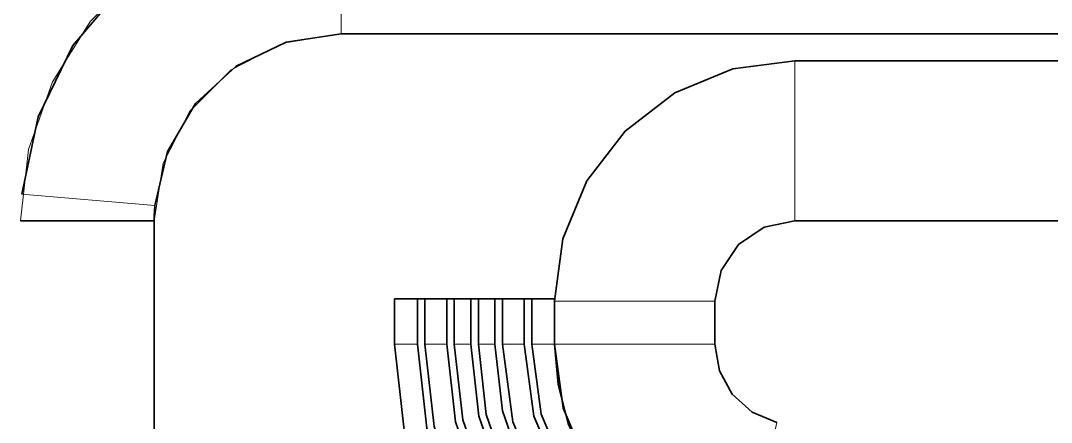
# Model space of a CAD drawing. Extents: x -442948 to -439736, y 420528 to 424220.
# Drawn here: x -442462.12 to -442442.82, y 423941.99 to 423949.51 of the extents above; entities that cross this region are included whole.
import ezdxf

# ---------------------------------------------------------------- set-up
doc = ezdxf.new("R2010")
doc.units = 0
doc.linetypes.add('DASHED2', pattern=[9.525, 6.35, -3.175])
for name, color, linetype, lineweight in [('GIZLI', 8, 'DASHED2', 18), ('GORUNEN', 7, 'Continuous', 35), ('TEGET', 8, 'Continuous', 18)]:
    doc.layers.add(name, color=color, linetype=linetype, lineweight=lineweight)

msp = doc.modelspace()

# ---------------------------------------------------------------- linework, layer by layer
at = {"layer": 'GIZLI', "color": 3}
for points in [[(-442456.121, 423951.76), (-442457.456, 423951.609), (-442458.724, 423951.165), (-442459.862, 423950.451), (-442460.812, 423949.501), (-442461.526, 423948.363), (-442461.97, 423947.095), (-442462.121, 423945.76)], [(-442456.121, 423949.26), (-442457.202, 423949.088), (-442458.178, 423948.591), (-442458.952, 423947.817), (-442459.449, 423946.841), (-442459.621, 423945.76)], [(-442430.121, 423949.26), (-442456.121, 423949.26)], [(-442462.121, 423945.76), (-442459.621, 423945.76)], [(-442459.621, 423945.76), (-442459.621, 423923.26)]]:
    msp.add_lwpolyline(points, dxfattribs=at)
at = {"layer": 'GIZLI', "color": 6}
for points in [[(-442447.621, 423948.76), (-442448.785, 423948.606), (-442449.871, 423948.157), (-442450.803, 423947.442), (-442451.518, 423946.51), (-442451.967, 423945.424), (-442452.121, 423944.26)], [(-442405.521, 423948.76), (-442447.621, 423948.76)], [(-442447.621, 423945.76), (-442447.621, 423948.76)], [(-442447.621, 423945.76), (-442448.195, 423945.645), (-442448.681, 423945.32), (-442449.006, 423944.834), (-442449.121, 423944.26)], [(-442387.121, 423945.76), (-442447.621, 423945.76)], [(-442452.121, 423943.452), (-442452.121, 423944.302)], [(-442452.121, 423944.26), (-442452.121, 423943.452)], [(-442452.121, 423943.452), (-442452.121, 423944.26)], [(-442449.121, 423944.26), (-442452.121, 423944.26)], [(-442449.121, 423944.26), (-442449.121, 423943.452)], [(-442452.121, 423943.452), (-442452.057, 423942.7), (-442451.869, 423941.969), (-442451.561, 423941.28), (-442451.143, 423940.652), (-442450.625, 423940.102), (-442450.023, 423939.647), (-442449.353, 423939.299), (-442448.635, 423939.068)], [(-442452.121, 423943.452), (-442451.959, 423942.258), (-442451.486, 423941.149), (-442450.736, 423940.205), (-442449.762, 423939.495), (-442448.635, 423939.068)], [(-442449.121, 423943.452), (-442452.121, 423943.452)], [(-442449.121, 423943.452), (-442449.036, 423942.958), (-442448.795, 423942.519), (-442448.422, 423942.184), (-442447.959, 423941.991)], [(-442447.959, 423941.991), (-442448.635, 423939.068)]]:
    msp.add_lwpolyline(points, dxfattribs=at)
at = {"layer": 'GIZLI'}
for points in [[(-442452.121, 423944.302), (-442455.121, 423944.302)], [(-442454.551, 423943.452), (-442454.551, 423944.302)], [(-442454.001, 423943.452), (-442454.001, 423944.302)], [(-442453.55, 423943.452), (-442453.55, 423944.302)], [(-442453.099, 423943.452), (-442453.099, 423944.302)], [(-442452.549, 423943.452), (-442452.549, 423944.302)], [(-442454.551, 423943.452), (-442454.378, 423941.913), (-442453.867, 423940.451), (-442453.045, 423939.139), (-442451.952, 423938.043), (-442450.643, 423937.216), (-442449.182, 423936.7)], [(-442454.001, 423943.452), (-442453.841, 423942.036), (-442453.371, 423940.69), (-442452.614, 423939.482), (-442451.608, 423938.472), (-442450.403, 423937.711), (-442449.058, 423937.236)], [(-442453.55, 423943.452), (-442453.402, 423942.136), (-442452.965, 423940.885), (-442452.262, 423939.762), (-442451.326, 423938.824), (-442450.206, 423938.116), (-442448.957, 423937.675)], [(-442453.099, 423943.452), (-442452.903, 423941.998), (-442452.327, 423940.648), (-442451.414, 423939.499), (-442450.228, 423938.634), (-442448.855, 423938.115)], [(-442452.549, 423943.452), (-442452.372, 423942.144), (-442451.854, 423940.929), (-442451.033, 423939.896), (-442449.966, 423939.118), (-442448.731, 423938.651)]]:
    msp.add_lwpolyline(points, dxfattribs=at)
at = {"layer": 'GORUNEN', "color": 3}
for points in [[(-442456.121, 423951.76), (-442457.593, 423951.576), (-442458.975, 423951.037), (-442460.183, 423950.176), (-442461.142, 423949.044), (-442461.794, 423947.711), (-442462.1, 423946.26)], [(-442456.121, 423949.26), (-442457.146, 423949.106), (-442458.082, 423948.658), (-442458.846, 423947.956), (-442459.37, 423947.061), (-442459.608, 423946.051)], [(-442430.121, 423949.26), (-442456.121, 423949.26)], [(-442459.621, 423945.76), (-442459.62, 423945.845), (-442459.608, 423946.051)], [(-442462.121, 423945.76), (-442459.621, 423945.76)], [(-442459.621, 423945.76), (-442459.621, 423923.26)]]:
    msp.add_lwpolyline(points, dxfattribs=at)
at = {"layer": 'GORUNEN', "color": 6}
for points in [[(-442447.621, 423948.76), (-442448.785, 423948.606), (-442449.871, 423948.157), (-442450.803, 423947.442), (-442451.518, 423946.51), (-442451.967, 423945.424), (-442452.121, 423944.26)], [(-442405.521, 423948.76), (-442447.621, 423948.76)], [(-442447.621, 423945.76), (-442448.195, 423945.645), (-442448.681, 423945.32), (-442449.006, 423944.834), (-442449.121, 423944.26)], [(-442405.521, 423945.76), (-442447.621, 423945.76)], [(-442452.121, 423944.26), (-442452.121, 423944.302)], [(-442452.121, 423944.26), (-442452.121, 423943.452)], [(-442449.121, 423944.26), (-442449.121, 423943.452)], [(-442452.121, 423943.452), (-442452.057, 423942.7), (-442451.869, 423941.969), (-442451.561, 423941.28), (-442451.143, 423940.652), (-442450.625, 423940.102), (-442450.023, 423939.647), (-442449.353, 423939.299), (-442448.635, 423939.068)], [(-442452.121, 423943.452), (-442451.959, 423942.258), (-442451.486, 423941.149), (-442450.736, 423940.205), (-442449.762, 423939.495), (-442448.635, 423939.068)], [(-442449.121, 423943.452), (-442449.036, 423942.958), (-442448.795, 423942.519), (-442448.422, 423942.184), (-442447.959, 423941.991)]]:
    msp.add_lwpolyline(points, dxfattribs=at)
at = {"layer": 'GORUNEN'}
for points in [[(-442455.121, 423943.452), (-442455.121, 423944.302)], [(-442454.692, 423944.302), (-442455.121, 423944.302)], [(-442454.692, 423943.452), (-442454.692, 423944.302)], [(-442454.551, 423944.302), (-442454.692, 423944.302)], [(-442454.551, 423943.452), (-442454.551, 423944.302)], [(-442454.142, 423944.302), (-442454.551, 423944.302)], [(-442454.142, 423943.452), (-442454.142, 423944.302)], [(-442454.001, 423944.302), (-442454.142, 423944.302)], [(-442454.001, 423943.452), (-442454.001, 423944.302)], [(-442453.691, 423944.302), (-442454.001, 423944.302)], [(-442453.691, 423943.452), (-442453.691, 423944.302)], [(-442453.55, 423944.302), (-442453.691, 423944.302)], [(-442453.55, 423943.452), (-442453.55, 423944.302)], [(-442453.241, 423944.302), (-442453.55, 423944.302)], [(-442453.241, 423943.452), (-442453.241, 423944.302)], [(-442453.099, 423944.302), (-442453.241, 423944.302)], [(-442453.099, 423943.452), (-442453.099, 423944.302)], [(-442452.69, 423944.302), (-442453.099, 423944.302)], [(-442452.69, 423943.452), (-442452.69, 423944.302)], [(-442452.549, 423944.302), (-442452.69, 423944.302)], [(-442452.549, 423943.452), (-442452.549, 423944.302)], [(-442452.121, 423944.302), (-442452.549, 423944.302)], [(-442449.311, 423936.145), (-442450.891, 423936.703), (-442452.308, 423937.598), (-442453.491, 423938.785), (-442454.381, 423940.205), (-442454.933, 423941.787), (-442455.121, 423943.452)], [(-442449.214, 423936.563), (-442450.704, 423937.089), (-442452.04, 423937.932), (-442453.156, 423939.051), (-442453.995, 423940.39), (-442454.516, 423941.882), (-442454.692, 423943.452)], [(-442454.551, 423943.452), (-442454.378, 423941.913), (-442453.867, 423940.451), (-442453.045, 423939.139), (-442451.952, 423938.043), (-442450.643, 423937.216), (-442449.182, 423936.7)], [(-442449.09, 423937.099), (-442450.464, 423937.584), (-442451.697, 423938.362), (-442452.725, 423939.394), (-442453.499, 423940.628), (-442453.979, 423942.004), (-442454.142, 423943.452)], [(-442454.001, 423943.452), (-442453.841, 423942.036), (-442453.371, 423940.69), (-442452.614, 423939.482), (-442451.608, 423938.472), (-442450.403, 423937.711), (-442449.058, 423937.236)], [(-442448.989, 423937.538), (-442450.268, 423937.989), (-442451.415, 423938.713), (-442452.372, 423939.674), (-442453.093, 423940.824), (-442453.54, 423942.104), (-442453.691, 423943.452)], [(-442453.55, 423943.452), (-442453.402, 423942.136), (-442452.965, 423940.885), (-442452.262, 423939.762), (-442451.326, 423938.824), (-442450.206, 423938.116), (-442448.957, 423937.675)], [(-442448.887, 423937.977), (-442450.071, 423938.395), (-442451.133, 423939.065), (-442452.02, 423939.955), (-442452.686, 423941.019), (-442453.1, 423942.204), (-442453.241, 423943.452)], [(-442453.099, 423943.452), (-442452.903, 423941.998), (-442452.327, 423940.648), (-442451.414, 423939.499), (-442450.228, 423938.634), (-442448.855, 423938.115)], [(-442448.763, 423938.513), (-442450.033, 423938.993), (-442451.131, 423939.794), (-442451.976, 423940.857), (-442452.509, 423942.106), (-442452.69, 423943.452)], [(-442452.549, 423943.452), (-442452.372, 423942.144), (-442451.854, 423940.929), (-442451.033, 423939.896), (-442449.966, 423939.118), (-442448.731, 423938.651)]]:
    msp.add_lwpolyline(points, dxfattribs=at)
at = {"layer": 'TEGET'}
for points in [[(-442456.121, 423951.76), (-442456.121, 423949.26)], [(-442454.692, 423943.452), (-442455.121, 423943.452)], [(-442454.142, 423943.452), (-442454.551, 423943.452)], [(-442453.691, 423943.452), (-442454.001, 423943.452)], [(-442453.241, 423943.452), (-442453.55, 423943.452)], [(-442452.69, 423943.452), (-442453.099, 423943.452)], [(-442452.121, 423943.452), (-442452.549, 423943.452)]]:
    msp.add_lwpolyline(points, dxfattribs=at)
at = {"layer": 'TEGET', "color": 6}
for points in [[(-442447.621, 423945.76), (-442447.621, 423948.76)], [(-442449.121, 423944.26), (-442452.121, 423944.26)], [(-442449.121, 423943.452), (-442452.121, 423943.452)]]:
    msp.add_lwpolyline(points, dxfattribs=at)
at = {"layer": 'TEGET', "color": 3}
msp.add_lwpolyline([(-442462.1, 423946.26), (-442459.608, 423946.051)], dxfattribs=at)

doc.saveas('drawing.dxf')
